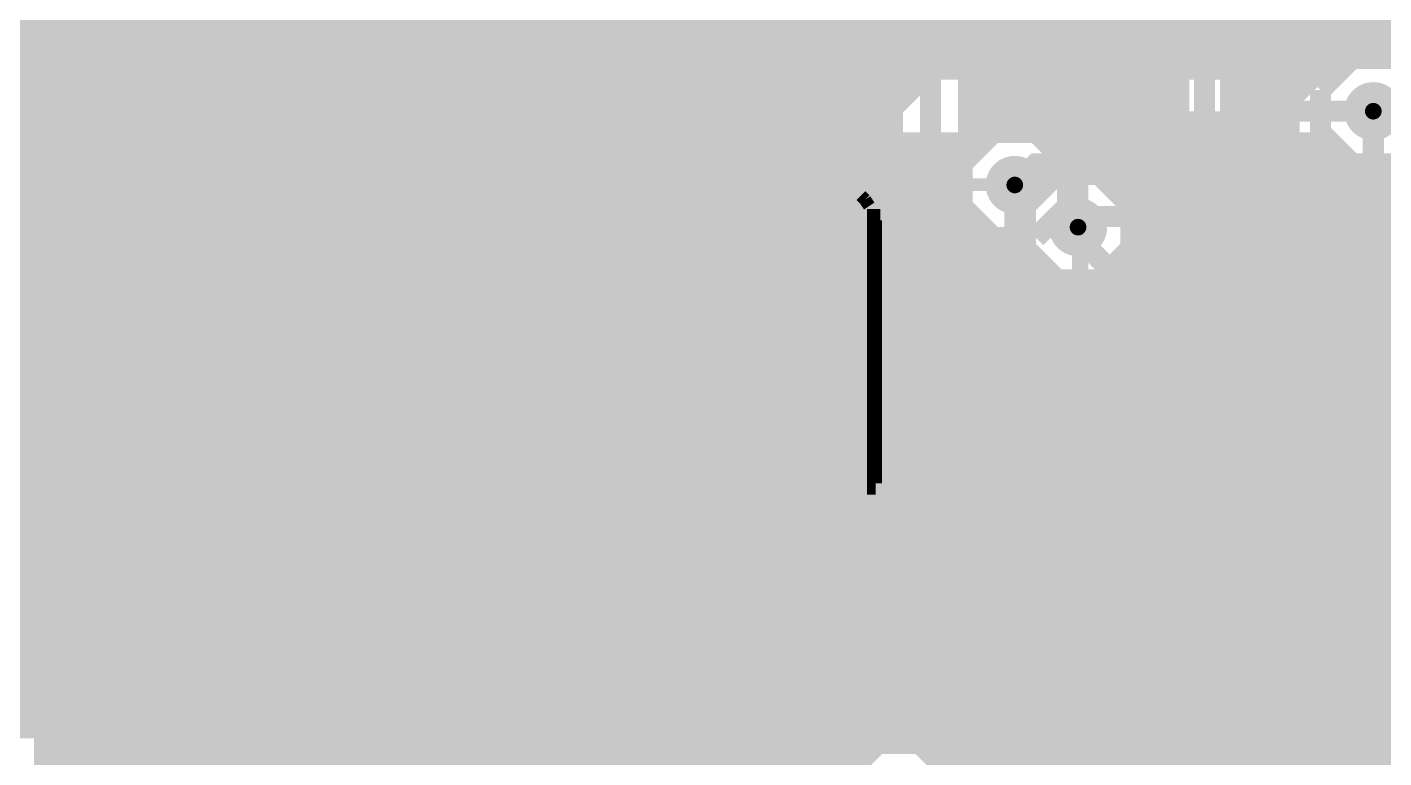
# Model space of a CAD drawing. Extents: x -5 to 208, y -5 to 206.
# Drawn here: x 80.43 to 96.77, y 158.96 to 167.76 of the extents above; entities that cross this region are included whole.
import ezdxf

# ---------------------------------------------------------------- set-up
doc = ezdxf.new("R2010")
doc.units = 0
doc.header["$MEASUREMENT"] = 0
doc.layers.get('0').update_dxf_attribs({"linetype": 'CONTINUOUS'})
for name, color, linetype in [('22-301-0_BOT', 7, 'CONTINUOUS'), ('22-301-0_DRD', 7, 'CONTINUOUS'), ('22-301-0_IN1', 1, 'CONTINUOUS'), ('22-301-0_IN2', 4, 'CONTINUOUS'), ('22-301-0_SMT', 5, 'CONTINUOUS'), ('22-301-0_SST', 10, 'CONTINUOUS'), ('22-301-0_TOP', 14, 'CONTINUOUS'), ('THRUHOLE_TAP', 11, 'CONTINUOUS')]:
    doc.layers.add(name, color=color, linetype=linetype)

# ---------------------------------------------------------------- blocks, each defined once
blk = doc.blocks.new('ROUND_66')
at = {"const_width": 0.35052}
blk.add_lwpolyline([(-0.17526, 0, 1), (0.17526, 0, 1)], format="xyb", close=True, dxfattribs=at)
blk = doc.blocks.new('ROUND_69')
at = {"const_width": 0.35052}
blk.add_lwpolyline([(-0.17526, 0, 1), (0.17526, 0, 1)], format="xyb", close=True, dxfattribs=at)
blk = doc.blocks.new('RECTANGLE_5')
blk.add_solid([(0.4064, 0.4826), (0.4064, -0.4826), (-0.4064, 0.4826), (-0.4064, -0.4826)])
blk = doc.blocks.new('RECTANGLE_15')
blk.add_solid([(1.0795, 1.3716), (1.0795, -1.3716), (-1.0795, 1.3716), (-1.0795, -1.3716)])
blk = doc.blocks.new('RECTANGLE_47')
blk.add_solid([(0.44958, 0.65024), (0.44958, -0.65024), (-0.44958, 0.65024), (-0.44958, -0.65024)])
blk = doc.blocks.new('RECTANGLE_50')
blk.add_solid([(0.65024, 0.44958), (0.65024, -0.44958), (-0.65024, 0.44958), (-0.65024, -0.44958)])
blk = doc.blocks.new('ROUND_74')
at = {"const_width": 0.10033}
blk.add_lwpolyline([(-0.050164, 0, 1), (0.050164, 0, 1)], format="xyb", close=True, dxfattribs=at)

msp = doc.modelspace()

# ---------------------------------------------------------------- linework, layer by layer
at = {"layer": '22-301-0_BOT', "const_width": 0.254}
for points in [[(96.139, 138.811), (95.631, 139.319), (95.631, 169.545), (97.028, 170.942), (97.028, 171.831), (96.393, 172.466), (96.393, 178.435)], [(80.391, 172.0723), (80.391, 166.37)], [(80.6196, 172.0723), (80.6196, 166.37)], [(80.8482, 172.0723), (80.8482, 166.37)], [(81.0768, 172.0723), (81.0768, 166.37)], [(81.3054, 172.0723), (81.3054, 166.37)], [(81.534, 172.0723), (81.534, 166.37)], [(81.7626, 172.0723), (81.7626, 166.37)], [(81.9912, 172.0723), (81.9912, 166.37)], [(82.2198, 172.0723), (82.2198, 166.37)], [(82.4484, 172.0723), (82.4484, 166.37)], [(82.677, 172.0723), (82.677, 166.37)], [(82.9056, 172.0723), (82.9056, 166.37)], [(83.1342, 172.0723), (83.1342, 166.37)], [(83.3628, 172.0723), (83.3628, 166.37)], [(83.5914, 172.0723), (83.5914, 166.37)], [(83.82, 172.0723), (83.82, 166.37)], [(84.0486, 172.0723), (84.0486, 166.37)], [(84.2772, 172.0723), (84.2772, 166.37)], [(84.5058, 172.0723), (84.5058, 166.37)], [(84.7344, 172.0723), (84.7344, 166.37)], [(84.963, 172.0723), (84.963, 166.37)], [(85.1916, 172.0723), (85.1916, 166.37)], [(85.4202, 172.0723), (85.4202, 166.37)], [(85.6488, 172.0723), (85.6488, 166.37)], [(85.8774, 172.0723), (85.8774, 166.37)], [(86.106, 172.0723), (86.106, 166.37)], [(86.3346, 172.0723), (86.3346, 166.37)], [(86.5632, 172.0723), (86.5632, 166.37)], [(86.7918, 172.0723), (86.7918, 166.37)], [(87.0204, 172.0723), (87.0204, 166.37)], [(87.249, 172.0723), (87.249, 166.37)], [(87.4776, 172.0723), (87.4776, 166.37)], [(87.7062, 172.0723), (87.7062, 166.37)], [(87.9348, 172.0723), (87.9348, 166.37)], [(88.1634, 172.0723), (88.1634, 166.37)], [(88.392, 172.0723), (88.392, 166.37)], [(88.6206, 172.0723), (88.6206, 166.37)], [(88.8492, 172.0723), (88.8492, 166.37)], [(89.0778, 172.0723), (89.0778, 166.37)], [(89.3064, 172.0723), (89.3064, 166.37)], [(89.535, 172.0723), (89.535, 166.37)], [(89.7636, 172.0723), (89.7636, 166.37)], [(89.9922, 172.0723), (89.9922, 166.37)], [(90.2208, 172.0723), (90.2208, 166.37)], [(90.4494, 172.0723), (90.4494, 166.37)], [(90.678, 172.0723), (90.678, 166.37)], [(92.5068, 172.0723), (92.5068, 166.51732)], [(92.7354, 172.0723), (92.7354, 166.40556)], [(92.964, 172.0723), (92.964, 166.37)], [(93.1926, 172.0723), (93.1926, 166.37)], [(93.4212, 172.0723), (93.4212, 166.37)], [(93.6498, 172.0723), (93.6498, 166.37)], [(93.8784, 172.0723), (93.8784, 166.37)], [(94.107, 172.0723), (94.107, 166.37)], [(96.266, 171.577), (96.266, 171.196), (94.615, 169.545), (94.615, 151.765), (94.107, 151.257), (94.107, 138.557)], [(91.313, 141.097), (91.313, 149.733), (91.821, 150.241), (91.821, 164.465), (91.313, 164.973), (91.313, 170.18), (91.821, 170.688)], [(90.8558, 170.18), (90.8558, 166.37)], [(92.2782, 170.18508), (92.2782, 166.54018)], [(91.7702, 169.9895), (91.7702, 166.37)], [(91.821, 170.00728), (91.821, 166.37)], [(92.0496, 170.04792), (92.0496, 166.48176)], [(94.1578, 169.545), (94.1578, 166.37)], [(90.8558, 167.7416), (67.818, 167.7416)], [(94.1578, 167.7416), (91.7702, 167.7416)], [(90.8558, 167.513), (67.818, 167.513)], [(94.1578, 167.513), (91.7702, 167.513)], [(90.8558, 167.2844), (67.818, 167.2844)], [(94.1578, 167.2844), (91.7702, 167.2844)], [(90.8558, 167.0558), (67.818, 167.0558)], [(94.1578, 167.0558), (91.7702, 167.0558)], [(90.678, 167.005), (66.929, 167.005)], [(90.678, 166.9288), (66.929, 166.9288)], [(80.3402, 167.005), (80.3402, 159.3215)], [(80.5688, 167.005), (80.5688, 159.3215)], [(80.7974, 167.005), (80.7974, 159.3215)], [(81.026, 167.005), (81.026, 159.3215)], [(81.2546, 167.005), (81.2546, 159.3215)], [(81.4832, 167.005), (81.4832, 159.3215)], [(81.7118, 167.005), (81.7118, 159.3215)], [(81.9404, 167.005), (81.9404, 159.3215)], [(82.169, 167.005), (82.169, 159.3215)], [(82.3976, 167.005), (82.3976, 159.3215)], [(82.6262, 167.005), (82.6262, 159.3215)], [(82.8548, 167.005), (82.8548, 159.3215)], [(83.0834, 167.005), (83.0834, 159.3215)], [(83.312, 167.005), (83.312, 159.3215)], [(83.5406, 167.005), (83.5406, 159.3215)], [(83.7692, 167.005), (83.7692, 159.3215)], [(83.9978, 167.005), (83.9978, 159.3215)], [(84.2264, 167.005), (84.2264, 159.3215)], [(84.455, 167.005), (84.455, 159.3215)], [(84.6836, 167.005), (84.6836, 159.3215)], [(84.9122, 167.005), (84.9122, 159.3215)], [(85.1408, 167.005), (85.1408, 159.3215)], [(85.3694, 167.005), (85.3694, 159.3215)], [(85.598, 167.005), (85.598, 159.3215)], [(85.8266, 167.005), (85.8266, 159.3215)], [(86.0552, 167.005), (86.0552, 159.3215)], [(86.2838, 167.005), (86.2838, 159.3215)], [(86.5124, 167.005), (86.5124, 159.3215)], [(86.741, 167.005), (86.741, 159.3215)], [(86.9696, 167.005), (86.9696, 159.3215)], [(87.1982, 167.005), (87.1982, 159.3215)], [(87.4268, 167.005), (87.4268, 159.3215)], [(87.6554, 167.005), (87.6554, 159.3215)], [(87.884, 167.005), (87.884, 159.3215)], [(88.1126, 167.005), (88.1126, 159.3215)], [(88.3412, 167.005), (88.3412, 159.3215)], [(88.5698, 167.005), (88.5698, 159.3215)], [(88.7984, 167.005), (88.7984, 159.3215)], [(89.027, 167.005), (89.027, 159.3215)], [(89.2556, 167.005), (89.2556, 159.3215)], [(89.4842, 167.005), (89.4842, 159.3215)], [(89.7128, 167.005), (89.7128, 159.3215)], [(89.9414, 167.005), (89.9414, 159.3215)], [(90.17, 167.005), (90.17, 159.3215)], [(90.3986, 167.005), (90.3986, 159.3215)], [(90.6272, 167.005), (90.6272, 159.3215)], [(90.678, 167.005), (90.678, 164.973)], [(90.8558, 166.8272), (67.818, 166.8272)], [(94.1578, 166.8272), (91.7702, 166.8272)], [(96.647, 156.591), (96.647, 166.751)], [(90.678, 166.7002), (66.929, 166.7002)], [(90.8558, 166.5986), (67.818, 166.5986)], [(94.1578, 166.5986), (91.7702, 166.5986)], [(90.678, 166.4716), (66.929, 166.4716)], [(90.678, 166.243), (66.929, 166.243)], [(90.8558, 166.37), (67.818, 166.37)], [(91.87688, 166.37), (91.7702, 166.37)], [(94.1578, 166.37), (92.78112, 166.37)], [(90.678, 166.0144), (66.929, 166.0144)], [(90.678, 165.7858), (66.929, 165.7858)], [(92.075, 149.479), (92.329, 149.733), (92.329, 165.862)], [(90.678, 165.5572), (66.929, 165.5572)], [(90.678, 165.3286), (66.929, 165.3286)], [(93.091, 165.354), (93.091, 165.227), (94.107, 164.211), (94.107, 152.019), (92.837, 150.749), (92.837, 138.303), (92.202, 137.668)], [(90.678, 165.1), (66.929, 165.1)], [(90.68562, 164.8714), (66.929, 164.8714)], [(90.76944, 164.6428), (66.929, 164.6428)], [(90.8558, 164.53104), (90.8558, 159.34944)], [(90.8685, 164.52088), (91.186, 164.20084)], [(90.97264, 164.4142), (66.929, 164.4142)], [(91.0844, 164.30244), (91.0844, 159.33928)], [(91.186, 164.1856), (66.929, 164.1856)], [(91.186, 164.20084), (91.186, 159.31388)], [(91.186, 163.957), (66.929, 163.957)], [(91.186, 163.7284), (66.929, 163.7284)], [(91.186, 163.4998), (66.929, 163.4998)], [(91.186, 163.2712), (66.929, 163.2712)], [(91.186, 163.0426), (66.929, 163.0426)], [(91.186, 162.814), (66.929, 162.814)], [(91.186, 162.5854), (66.929, 162.5854)], [(91.186, 162.3568), (78.12532, 162.3568)], [(91.186, 162.1282), (78.47838, 162.1282)], [(91.186, 161.8996), (78.63078, 161.8996)], [(91.186, 161.671), (78.69936, 161.671)], [(91.186, 161.4424), (78.7019, 161.4424)], [(91.186, 161.2138), (78.64094, 161.2138)], [(91.186, 160.9852), (78.50124, 160.9852)], [(91.186, 160.7566), (78.19136, 160.7566)], [(91.186, 160.528), (66.929, 160.528)], [(91.186, 160.2994), (66.929, 160.2994)], [(91.186, 160.0708), (66.929, 160.0708)], [(91.186, 159.8422), (66.929, 159.8422)], [(91.186, 159.6136), (66.929, 159.6136)], [(91.186, 159.385), (66.929, 159.385)], [(90.69832, 159.3215), (73.787, 159.3215)]]:
    msp.add_lwpolyline(points, dxfattribs=at)
for points in [[(92.329, 166.54272, 0.1838461), (91.87644, 166.3705)], [(92.78112, 166.37, 0.183846), (92.329, 166.54206)], [(90.678, 164.973, 0.1989124), (90.86399, 164.52399)], [(90.678, 164.973, 0.1989124), (90.86399, 164.52399)], [(90.932, 159.35452, 0.0690749), (90.69816, 159.32206)], [(91.186, 159.31388, 0.0754214), (90.932, 159.35241)]]:
    msp.add_lwpolyline(points, format="xyb", dxfattribs=at)
at = {"layer": '22-301-0_DRD', "const_width": 0.254}
for points in [[(96.393, 167.386), (96.012, 167.005)], [(96.901, 167.386), (96.393, 167.386)], [(96.012, 167.005), (96.012, 166.497)], [(92.075, 166.497), (91.694, 166.116)], [(92.583, 166.497), (92.075, 166.497)], [(92.964, 166.116), (92.583, 166.497)], [(96.012, 166.497), (96.393, 166.116)], [(91.694, 166.116), (91.694, 165.608)], [(92.964, 165.608), (92.964, 166.116)], [(96.393, 166.116), (96.901, 166.116)], [(92.837, 165.989), (92.456, 165.608)], [(93.345, 165.989), (92.837, 165.989)], [(93.726, 165.608), (93.345, 165.989)], [(91.694, 165.608), (92.075, 165.227)], [(92.456, 165.608), (92.456, 165.1)], [(92.583, 165.227), (92.964, 165.608)], [(93.726, 165.1), (93.726, 165.608)], [(92.075, 165.227), (92.583, 165.227)], [(92.456, 165.1), (92.837, 164.719)], [(93.345, 164.719), (93.726, 165.1)], [(92.837, 164.719), (93.345, 164.719)], [(90.678, 159.131), (90.297, 158.75)], [(91.186, 159.131), (90.678, 159.131)], [(91.567, 158.75), (91.186, 159.131)]]:
    msp.add_lwpolyline(points, dxfattribs=at)
at = {"layer": '22-301-0_IN1', "const_width": 0.254}
for points in [[(80.6704, 203.327), (80.6704, 167.259)], [(80.899, 203.327), (80.899, 167.259)], [(82.4992, 203.327), (82.4992, 167.259)], [(82.7278, 203.327), (82.7278, 167.259)], [(82.9564, 203.327), (82.9564, 167.259)], [(83.185, 203.327), (83.185, 167.259)], [(83.4136, 203.327), (83.4136, 167.259)], [(83.6422, 203.327), (83.6422, 167.259)], [(83.8708, 203.327), (83.8708, 167.259)], [(84.0994, 203.327), (84.0994, 167.259)], [(84.328, 203.327), (84.328, 167.259)], [(84.5566, 203.327), (84.5566, 167.259)], [(84.7852, 203.327), (84.7852, 167.259)], [(85.0138, 203.327), (85.0138, 167.259)], [(85.2424, 203.327), (85.2424, 167.259)], [(85.471, 203.327), (85.471, 167.259)], [(85.6996, 203.327), (85.6996, 167.259)], [(85.9282, 203.327), (85.9282, 167.259)], [(86.1568, 203.327), (86.1568, 167.259)], [(86.3854, 203.327), (86.3854, 167.259)], [(86.614, 203.327), (86.614, 167.259)], [(86.8426, 203.327), (86.8426, 167.259)], [(87.0712, 203.327), (87.0712, 167.259)], [(87.2998, 203.327), (87.2998, 167.259)], [(87.5284, 203.327), (87.5284, 167.259)], [(87.757, 203.327), (87.757, 167.259)], [(87.9856, 203.327), (87.9856, 167.259)], [(88.2142, 203.327), (88.2142, 167.259)], [(88.4428, 203.327), (88.4428, 167.259)], [(88.6714, 203.327), (88.6714, 167.259)], [(88.9, 203.327), (88.9, 167.259)], [(89.1286, 203.327), (89.1286, 167.259)], [(89.3572, 203.327), (89.3572, 167.259)], [(89.5858, 203.327), (89.5858, 167.259)], [(89.8144, 203.327), (89.8144, 167.259)], [(90.043, 203.327), (90.043, 167.259)], [(90.2716, 203.327), (90.2716, 167.259)], [(90.5002, 203.327), (90.5002, 167.259)], [(90.7288, 203.327), (90.7288, 167.259)], [(90.9574, 203.327), (90.9574, 167.259)], [(92.5576, 203.327), (92.5576, 167.259)], [(92.7862, 203.327), (92.7862, 167.259)], [(93.0148, 203.327), (93.0148, 167.259)], [(93.2434, 203.327), (93.2434, 167.259)], [(94.8436, 203.327), (94.8436, 167.259)], [(82.2706, 180.03774), (82.2706, 167.259)], [(81.1276, 179.91836), (81.1276, 167.259)], [(82.042, 179.77612), (82.042, 167.259)], [(81.3562, 179.73294), (81.3562, 167.259)], [(81.5848, 179.66436), (81.5848, 167.259)], [(81.8134, 179.67706), (81.8134, 167.259)], [(94.615, 178.31816), (94.615, 167.259)], [(93.472, 178.10988), (93.472, 167.259)], [(94.3864, 178.0159), (94.3864, 167.259)], [(93.7006, 177.94224), (93.7006, 167.259)], [(93.9292, 177.88382), (93.9292, 167.259)], [(94.1578, 177.90414), (94.1578, 167.259)], [(80.4418, 173.74108), (80.4418, 167.259)], [(95.0722, 172.33138), (95.0722, 167.259)], [(95.3008, 172.12564), (95.3008, 167.259)], [(95.5294, 172.0469), (95.5294, 167.259)], [(95.758, 171.12488), (95.758, 167.259)], [(95.9866, 170.95724), (95.9866, 167.259)], [(96.6724, 171.0309), (96.6724, 167.42918)], [(96.2152, 170.89882), (96.2152, 167.27678)], [(96.4438, 170.91914), (96.4438, 167.3987)], [(91.186, 170.44416), (91.186, 167.259)], [(91.4146, 170.1419), (91.4146, 167.259)], [(92.329, 170.23588), (92.329, 167.259)], [(91.6432, 170.03014), (91.6432, 167.259)], [(91.8718, 170.00982), (91.8718, 167.259)], [(92.1004, 170.06824), (92.1004, 167.259)], [(105.02138, 167.6908), (67.691, 167.6908)], [(104.81564, 167.4622), (67.691, 167.4622)], [(96.19488, 167.259), (79.883, 167.259)], [(91.87688, 166.37), (80.645, 166.37)], [(80.645, 166.37), (80.645, 147.9423)], [(91.74988, 166.2176), (80.645, 166.2176)], [(80.772, 166.37), (80.772, 106.2482)], [(81.0006, 166.37), (81.0006, 106.34726)], [(81.2292, 166.37), (81.2292, 106.3879)], [(81.4578, 166.37), (81.4578, 106.37266)], [(81.6864, 166.37), (81.6864, 106.30154)], [(81.915, 166.37), (81.915, 106.15422)], [(82.1436, 166.37), (82.1436, 105.87228)], [(82.3722, 166.37), (82.3722, 72.08266)], [(82.6008, 166.37), (82.6008, 72.0979)], [(82.8294, 166.37), (82.8294, 72.05726)], [(83.058, 166.37), (83.058, 106.02468)], [(83.2866, 166.37), (83.2866, 106.23042)], [(83.5152, 166.37), (83.5152, 106.33964)], [(83.7438, 166.37), (83.7438, 106.38536)], [(83.9724, 166.37), (83.9724, 106.37774)], [(84.201, 166.37), (84.201, 106.3117)], [(84.4296, 166.37), (84.4296, 106.17708)], [(84.6582, 166.37), (84.6582, 105.91546)], [(84.8868, 166.37), (84.8868, 77.04074)], [(85.1154, 166.37), (85.1154, 77.09916)], [(85.344, 166.37), (85.344, 77.1398)], [(85.5726, 166.37), (85.5726, 77.16012)], [(85.8012, 166.37), (85.8012, 77.16266)], [(86.0298, 166.37), (86.0298, 77.14742)], [(86.2584, 166.37), (86.2584, 77.1144)], [(86.487, 166.37), (86.487, 77.06106)], [(86.7156, 166.37), (86.7156, 105.76052)], [(86.9442, 166.37), (86.9442, 106.1085)], [(87.1728, 166.37), (87.1728, 106.27614)], [(87.4014, 166.37), (87.4014, 106.3625)], [(87.63, 166.37), (87.63, 106.39044)], [(87.8586, 166.37), (87.8586, 106.3625)], [(88.0872, 166.37), (88.0872, 106.27614)], [(88.3158, 166.37), (88.3158, 106.1085)], [(88.5444, 166.37), (88.5444, 105.76052)], [(88.773, 166.37), (88.773, 72.09028)], [(89.0016, 166.37), (89.0016, 72.09282)], [(89.2302, 166.37), (89.2302, 105.68686)], [(89.4588, 166.37), (89.4588, 106.0831)], [(89.6874, 166.37), (89.6874, 135.60552)], [(89.916, 166.37), (89.916, 135.75792)], [(90.1446, 166.37), (90.1446, 135.80618)], [(90.3732, 166.37), (90.3732, 158.88208)], [(90.6018, 166.37), (90.6018, 159.09036)], [(90.8304, 166.37), (90.8304, 159.16656)], [(91.059, 166.37), (91.059, 159.16402)], [(91.2876, 166.37), (91.2876, 159.07512)], [(91.5162, 166.37), (91.5162, 158.84398)], [(91.7448, 166.37), (91.7448, 166.20998)], [(96.08312, 166.37), (92.78112, 166.37)], [(92.8878, 166.37), (92.8878, 166.24808)], [(96.22536, 166.2176), (92.90812, 166.2176)], [(93.1164, 166.37), (93.1164, 166.03218)], [(93.345, 166.37), (93.345, 165.98392)], [(93.5736, 166.37), (93.5736, 165.83152)], [(93.8022, 166.37), (93.8022, 139.16406)], [(94.0308, 166.37), (94.0308, 139.23264)], [(94.2594, 166.37), (94.2594, 139.21994)], [(94.488, 166.37), (94.488, 139.12088)], [(94.7166, 166.37), (94.7166, 138.85672)], [(94.9452, 166.37), (94.9452, 127.05842)], [(95.1738, 166.37), (95.1738, 127.04572)], [(95.4024, 166.37), (95.4024, 127.00762)], [(95.631, 166.37), (95.631, 139.26312)], [(95.8596, 166.37), (95.8596, 151.17064)], [(96.0882, 166.36238), (96.0882, 156.97708)], [(96.3168, 166.15664), (96.3168, 157.18536)], [(96.5454, 166.0779), (96.5454, 157.26156)], [(96.774, 166.08298), (96.774, 157.25902)], [(91.66098, 165.989), (80.645, 165.989)], [(164.01288, 165.989), (93.3323, 165.989)], [(91.6559, 165.7604), (80.645, 165.7604)], [(176.149, 165.7604), (93.63456, 165.7604)], [(91.73464, 165.5318), (80.645, 165.5318)], [(91.7448, 165.51402), (91.7448, 150.07336)], [(176.149, 165.5318), (93.74632, 165.5318)], [(91.94038, 165.3032), (80.645, 165.3032)], [(91.9734, 165.28288), (91.9734, 150.14956)], [(176.149, 165.3032), (93.76918, 165.3032)], [(92.47124, 165.0746), (80.645, 165.0746)], [(92.202, 165.19398), (92.202, 150.14702)], [(92.4306, 165.1889), (92.4306, 150.05812)], [(176.149, 165.0746), (93.71076, 165.0746)], [(92.63888, 164.846), (80.645, 164.846)], [(92.6592, 164.82822), (92.6592, 149.82698)], [(107.07116, 164.846), (93.54312, 164.846)], [(93.5736, 164.87394), (93.5736, 138.97864)], [(106.7689, 164.6174), (80.645, 164.6174)], [(92.8878, 164.70376), (92.8878, 125.31852)], [(93.1164, 164.67328), (93.1164, 125.98146)], [(93.345, 164.72408), (93.345, 126.3142)], [(106.65714, 164.3888), (80.645, 164.3888)], [(106.63682, 164.1602), (80.645, 164.1602)], [(106.69524, 163.9316), (80.645, 163.9316)], [(106.86288, 163.703), (80.645, 163.703)], [(202.9079, 163.4744), (80.645, 163.4744)], [(202.98664, 163.2458), (80.645, 163.2458)], [(203.19238, 163.0172), (80.645, 163.0172)], [(204.47, 162.7886), (80.645, 162.7886)], [(204.47, 162.56), (80.645, 162.56)], [(204.47, 162.3314), (80.645, 162.3314)], [(204.47, 162.1028), (80.645, 162.1028)], [(204.47, 161.8742), (80.645, 161.8742)], [(204.47, 161.6456), (80.645, 161.6456)], [(204.47, 161.417), (80.645, 161.417)], [(204.47, 161.1884), (80.645, 161.1884)], [(115.30838, 160.9598), (80.645, 160.9598)], [(115.10264, 160.7312), (80.645, 160.7312)], [(115.0239, 160.5026), (80.645, 160.5026)], [(115.02898, 160.274), (80.645, 160.274)], [(115.11788, 160.0454), (80.645, 160.0454)], [(115.34902, 159.8168), (80.645, 159.8168)], [(121.15038, 159.5882), (80.645, 159.5882)], [(204.47, 159.3596), (80.645, 159.3596)], [(90.68816, 159.131), (80.645, 159.131)], [(204.47, 159.131), (91.1733, 159.131)], [(90.3859, 158.9024), (80.645, 158.9024)], [(204.47, 158.9024), (91.47556, 158.9024)]]:
    msp.add_lwpolyline(points, dxfattribs=at)
for points in [[(96.647, 167.43172, 0.1838461), (96.19444, 167.2595)], [(97.09912, 167.259, 0.183846), (96.647, 167.43106)], [(91.87688, 166.37, 0.2140662), (91.64894, 165.862)], [(92.98686, 166.02456, 0.1514632), (92.77952, 166.3682)], [(96.08312, 166.37, 0.2491151), (96.647, 166.07047)], [(96.647, 166.07028, 0.2491143), (97.21104, 166.36989)], [(93.091, 166.03472, 0.0376108), (92.98902, 166.02704)], [(93.77172, 165.354, 0.4142136), (93.091, 166.03472)], [(91.64828, 165.862, 0.4142136), (92.329, 165.18128)], [(93.091, 164.67328, 0.4142136), (93.77172, 165.354)], [(92.329, 165.18128, 0.03747), (92.4306, 165.1889)], [(92.4306, 165.1889, 0.3441507), (93.091, 164.67328)], [(90.932, 159.17672, 0.4142136), (90.25128, 158.496)], [(91.61272, 158.496, 0.4142136), (90.932, 159.17672)]]:
    msp.add_lwpolyline(points, format="xyb", dxfattribs=at)
at = {"layer": '22-301-0_IN2', "const_width": 0.254}
for points in [[(95.6691, 167.5638), (79.121, 167.5638)], [(80.4418, 167.5638), (80.4418, 162.7632)], [(80.6704, 167.5638), (80.6704, 162.7632)], [(80.899, 167.5638), (80.899, 162.7632)], [(81.1276, 167.5638), (81.1276, 162.7632)], [(81.3562, 167.5638), (81.3562, 162.7632)], [(81.5848, 167.5638), (81.5848, 162.7632)], [(81.8134, 167.5638), (81.8134, 162.7632)], [(82.042, 167.5638), (82.042, 162.7632)], [(82.2706, 167.5638), (82.2706, 162.7632)], [(82.4992, 167.5638), (82.4992, 162.7632)], [(82.7278, 167.5638), (82.7278, 162.7632)], [(82.9564, 167.5638), (82.9564, 162.7632)], [(83.185, 167.5638), (83.185, 162.7632)], [(83.4136, 167.5638), (83.4136, 162.7632)], [(83.6422, 167.5638), (83.6422, 162.7632)], [(83.8708, 167.5638), (83.8708, 162.7632)], [(84.0994, 167.5638), (84.0994, 162.7632)], [(84.328, 167.5638), (84.328, 162.7632)], [(84.5566, 167.5638), (84.5566, 162.7632)], [(84.7852, 167.5638), (84.7852, 162.7632)], [(85.0138, 167.5638), (85.0138, 162.7632)], [(85.2424, 167.5638), (85.2424, 162.7632)], [(85.471, 167.5638), (85.471, 162.7632)], [(85.6996, 167.5638), (85.6996, 162.7632)], [(85.9282, 167.5638), (85.9282, 162.7632)], [(86.1568, 167.5638), (86.1568, 162.7632)], [(86.3854, 167.5638), (86.3854, 162.7632)], [(86.614, 167.5638), (86.614, 162.7632)], [(86.8426, 167.5638), (86.8426, 162.7632)], [(87.0712, 167.5638), (87.0712, 162.7632)], [(87.2998, 167.5638), (87.2998, 162.7632)], [(87.5284, 167.5638), (87.5284, 162.7632)], [(87.757, 167.5638), (87.757, 162.95116)], [(87.9856, 167.5638), (87.9856, 163.17976)], [(88.2142, 167.5638), (88.2142, 163.40836)], [(88.4428, 167.5638), (88.4428, 163.63696)], [(88.6714, 167.5638), (88.6714, 163.86556)], [(88.9, 167.5638), (88.9, 164.09416)], [(89.1286, 167.5638), (89.1286, 164.32276)], [(89.3572, 167.5638), (89.3572, 164.55136)], [(89.5858, 167.5638), (89.5858, 164.77996)], [(89.8144, 167.5638), (89.8144, 165.00856)], [(90.043, 167.5638), (90.043, 165.23716)], [(90.2716, 167.5638), (90.2716, 165.46576)], [(90.5002, 167.5638), (90.5002, 165.69436)], [(90.7288, 167.5638), (90.7288, 167.259)], [(90.9574, 167.5638), (90.9574, 167.259)], [(91.186, 167.5638), (91.186, 167.259)], [(91.4146, 167.5638), (91.4146, 167.259)], [(91.6432, 167.5638), (91.6432, 167.259)], [(91.8718, 167.5638), (91.8718, 167.259)], [(92.1004, 167.5638), (92.1004, 167.259)], [(92.329, 167.5638), (92.329, 167.259)], [(92.5576, 167.5638), (92.5576, 167.259)], [(92.7862, 167.5638), (92.7862, 167.259)], [(93.0148, 167.5638), (93.0148, 167.259)], [(93.2434, 167.5638), (93.2434, 167.259)], [(93.472, 167.5638), (93.472, 167.259)], [(93.7006, 167.5638), (93.7006, 167.259)], [(93.9292, 167.5638), (93.9292, 167.259)], [(94.1578, 167.5638), (94.1578, 167.259)], [(94.3864, 167.5638), (94.3864, 167.259)], [(94.615, 167.5638), (94.615, 167.259)], [(94.8436, 167.5638), (94.8436, 167.259)], [(95.0722, 167.5638), (95.0722, 167.259)], [(95.3008, 167.5638), (95.3008, 167.259)], [(95.6691, 167.5638), (95.3643, 167.259)], [(95.5294, 167.5638), (95.5294, 167.42156)], [(95.4913, 167.386), (67.691, 167.386)], [(67.945, 155.321), (67.945, 157.099), (73.152, 162.306), (87.757, 162.306), (92.075, 166.624), (95.377, 166.624), (96.266, 167.513), (96.901, 167.513), (97.917, 166.497), (104.775, 166.497), (105.41, 167.132)], [(192.405, 165.735), (192.405, 165.862), (190.881, 167.386), (166.37, 167.386), (164.211, 165.227), (114.427, 165.227), (114.173, 164.973), (93.98, 164.973), (89.789, 160.782), (72.39, 160.782), (70.231, 158.623), (70.231, 153.797), (70.739, 153.289), (72.898, 153.289), (73.279, 153.67)], [(95.3643, 167.259), (90.551, 167.259)], [(90.551, 167.259), (90.551, 165.74516)], [(90.551, 167.1574), (67.691, 167.1574)], [(90.551, 166.9288), (67.691, 166.9288)], [(92.329, 165.862), (92.583, 166.116), (93.218, 166.116), (93.345, 165.989), (113.665, 165.989), (113.919, 166.243), (150.749, 166.243), (151.257, 166.751)], [(90.551, 166.7002), (67.691, 166.7002)], [(90.551, 166.4716), (67.691, 166.4716)], [(164.465, 166.497), (164.465, 166.37), (163.83, 165.735), (114.173, 165.735), (113.919, 165.481), (93.218, 165.481), (93.091, 165.354)], [(90.551, 166.243), (67.691, 166.243)], [(90.551, 166.0144), (67.691, 166.0144)], [(90.551, 165.7858), (67.691, 165.7858)], [(90.551, 165.74516), (87.5665, 162.7632)], [(90.3605, 165.5572), (67.691, 165.5572)], [(90.1319, 165.3286), (67.691, 165.3286)], [(89.9033, 165.1), (67.691, 165.1)], [(89.6747, 164.8714), (67.691, 164.8714)], [(89.4461, 164.6428), (67.691, 164.6428)], [(94.16796, 164.5158), (91.00312, 161.34842)], [(106.67492, 164.4396), (94.09176, 164.4396)], [(106.70794, 164.5158), (94.16796, 164.5158)], [(94.2594, 164.5158), (94.2594, 160.7312)], [(94.488, 164.5158), (94.488, 160.7312)], [(94.7166, 164.5158), (94.7166, 160.7312)], [(94.9452, 164.5158), (94.9452, 160.7312)], [(95.1738, 164.5158), (95.1738, 160.7312)], [(95.4024, 164.5158), (95.4024, 160.7312)], [(95.631, 164.5158), (95.631, 160.7312)], [(95.8596, 164.5158), (95.8596, 160.7312)], [(96.0882, 164.5158), (96.0882, 160.7312)], [(96.3168, 164.5158), (96.3168, 160.7312)], [(96.5454, 164.5158), (96.5454, 160.7312)], [(96.774, 164.5158), (96.774, 160.7312)], [(89.2175, 164.4142), (67.691, 164.4142)], [(94.0308, 164.3761), (94.0308, 160.7312)], [(88.9889, 164.1856), (67.691, 164.1856)], [(93.8022, 164.1475), (93.8022, 160.7312)], [(106.63428, 164.211), (93.86316, 164.211)], [(88.7603, 163.957), (67.691, 163.957)], [(106.67492, 163.9824), (93.63456, 163.9824)], [(93.5736, 163.9189), (93.5736, 160.7312)], [(88.5317, 163.7284), (67.691, 163.7284)], [(93.345, 163.6903), (93.345, 160.7312)], [(106.81208, 163.7538), (93.40596, 163.7538)], [(88.3031, 163.4998), (67.691, 163.4998)], [(93.1164, 163.4617), (93.1164, 160.7312)], [(202.90282, 163.5252), (93.17736, 163.5252)], [(202.96124, 163.2966), (92.94876, 163.2966)], [(88.0745, 163.2712), (67.691, 163.2712)], [(92.8878, 163.2331), (92.8878, 160.7312)], [(87.8459, 163.0426), (67.691, 163.0426)], [(92.6592, 163.0045), (92.6592, 160.7312)], [(203.12888, 163.068), (92.72016, 163.068)], [(87.6173, 162.814), (67.691, 162.814)], [(204.47, 162.8394), (92.49156, 162.8394)], [(87.5665, 162.7632), (73.152, 162.7632)], [(92.4306, 162.7759), (92.4306, 160.7312)], [(92.202, 162.5473), (92.202, 160.7312)], [(204.47, 162.6108), (92.26296, 162.6108)], [(91.9734, 162.3187), (91.9734, 160.7312)], [(204.47, 162.3822), (92.03436, 162.3822)], [(204.47, 162.1536), (91.80576, 162.1536)], [(91.7448, 162.0901), (91.7448, 160.7312)], [(91.5162, 161.8615), (91.5162, 160.7312)], [(204.47, 161.925), (91.57716, 161.925)], [(204.47, 161.6964), (91.34856, 161.6964)], [(91.2876, 161.6329), (91.2876, 160.7312)], [(91.059, 161.4043), (91.059, 160.7312)], [(204.47, 161.4678), (91.11996, 161.4678)], [(204.47, 161.2392), (90.97264, 161.2392)], [(115.39474, 161.0106), (90.75928, 161.0106)], [(90.8304, 161.05378), (90.8304, 160.7312)], [(90.61704, 160.96488), (90.38336, 160.7312)], [(90.6018, 160.9471), (90.6018, 160.7312)], [(115.10264, 160.7312), (90.38336, 160.7312)], [(115.13312, 160.782), (90.43416, 160.782)], [(71.882, 157.861), (72.009, 157.861), (74.422, 160.274), (115.57, 160.274), (115.697, 160.401)], [(121.539, 160.147), (121.031, 159.639), (74.676, 159.639), (71.755, 156.718), (71.755, 154.559)]]:
    msp.add_lwpolyline(points, dxfattribs=at)
msp.add_lwpolyline([(90.61704, 160.96488, 0.3300642), (91.00312, 161.34842)], format="xyb", dxfattribs=at)
at = {"layer": '22-301-0_SST'}
for points, const_width in [([(90.297, 170.307), (90.297, 167.513), (84.963, 167.513), (84.963, 170.307), (90.297, 170.307)], 0.1524), ([(92.2274, 165.62578), (92.2274, 166.10076)], 0.1524), ([(93.1164, 162.179), (93.1164, 165.989), (96.139, 165.989), (96.139, 161.6456), (93.6498, 161.6456), (93.1164, 162.179)], 0.20066), ([(89.18956, 165.82644), (84.836, 165.82898), (83.1977, 165.82898), (83.1977, 161.83102), (90.3224, 161.8234), (90.7796, 162.2806), (90.7796, 165.481), (90.3478, 165.8366), (89.18956, 165.82644)], 0.1524), ([(87.8078, 165.7858), (87.8078, 161.8488)], 0.1524), ([(91.2114, 165.86454), (92.2274, 165.86454)], 0.1524), ([(89.9922, 165.64864), (89.9922, 165.36162)], 0.1524), ([(90.12936, 165.63086), (90.12936, 165.3794)], 0.1524), ([(90.4748, 165.735), (90.5256, 165.6842)], 0.1524), ([(90.4748, 165.735), (90.5764, 165.6334), (90.551, 165.608), (90.551, 162.1028)], 0.1524), ([(90.5256, 165.6842), (90.5764, 165.608)], 0.1524), ([(90.18524, 165.4556), (89.89822, 165.4556)], 0.1524), ([(90.16746, 165.59276), (89.916, 165.59276)], 0.1524), ([(90.71102, 165.49624), (90.551, 165.49624)], 0.1524), ([(90.5764, 165.608), (90.7288, 165.481)], 0.1524), ([(90.5764, 165.608), (90.5764, 162.1282)], 0.1524), ([(90.71356, 165.4937), (90.71356, 162.26536)], 0.1524), ([(90.7288, 165.481), (90.7288, 162.2806)], 0.1524), ([(90.7288, 165.35908), (90.551, 165.35908)], 0.1524), ([(90.7288, 165.22192), (90.551, 165.22192)], 0.1524), ([(92.2274, 164.78758), (91.88704, 164.78758), (91.2114, 165.02634), (91.88704, 165.26256), (92.2274, 165.26256)], 0.1524), ([(90.7288, 165.08476), (90.551, 165.08476)], 0.1524), ([(90.7288, 164.9476), (90.551, 164.9476)], 0.1524), ([(90.7288, 164.81044), (90.551, 164.81044)], 0.1524), ([(90.7288, 164.67328), (90.551, 164.67328)], 0.1524), ([(90.7288, 164.53612), (90.551, 164.53612)], 0.1524), ([(90.7288, 164.39896), (90.551, 164.39896)], 0.1524), ([(92.05722, 163.94938), (92.2274, 164.01034), (92.2274, 164.36594), (92.05722, 164.42436), (91.88704, 164.42436), (91.7194, 164.36594), (91.7194, 164.01034), (91.54922, 163.94938), (91.37904, 163.94938), (91.2114, 164.01034), (91.2114, 164.36594), (91.37904, 164.42436)], 0.1524), ([(90.7288, 164.2618), (90.551, 164.2618)], 0.1524), ([(90.7288, 164.12464), (90.551, 164.12464)], 0.1524), ([(90.7288, 163.98748), (90.551, 163.98748)], 0.1524), ([(90.7288, 163.85032), (90.551, 163.85032)], 0.1524), ([(90.7288, 163.71316), (90.551, 163.71316)], 0.1524), ([(91.2114, 163.11118), (91.2114, 163.58616), (91.88704, 163.11118), (92.05722, 163.11118), (92.2274, 163.17214), (92.2274, 163.52774), (92.05722, 163.58616)], 0.1524), ([(90.7288, 163.576), (90.551, 163.576)], 0.1524), ([(90.7288, 163.43884), (90.551, 163.43884)], 0.1524), ([(90.7288, 163.30168), (90.551, 163.30168)], 0.1524), ([(90.7288, 163.16452), (90.551, 163.16452)], 0.1524), ([(90.7288, 163.02736), (90.551, 163.02736)], 0.1524), ([(90.7288, 162.8902), (90.551, 162.8902)], 0.1524), ([(90.7288, 162.75304), (90.551, 162.75304)], 0.1524), ([(91.7194, 162.33394), (91.88704, 162.27298), (92.05722, 162.27298), (92.2274, 162.33394), (92.2274, 162.68954), (92.05722, 162.74796), (91.88704, 162.74796), (91.7194, 162.68954), (91.7194, 162.33394), (91.54922, 162.27298), (91.37904, 162.27298), (91.2114, 162.33394), (91.2114, 162.68954), (91.37904, 162.74796), (91.54922, 162.74796), (91.7194, 162.68954)], 0.1524), ([(90.7288, 162.61588), (90.551, 162.61588)], 0.1524), ([(90.7288, 162.47872), (90.551, 162.47872)], 0.1524), ([(90.7288, 162.34156), (90.551, 162.34156)], 0.1524), ([(90.7288, 162.2806), (90.551, 162.1028)], 0.1524), ([(90.6526, 162.2044), (90.551, 162.2044)], 0.1524), ([(82.9945, 159.8295), (85.9155, 159.8295), (85.9155, 161.4678), (82.9945, 161.4678), (82.9945, 159.8295)], 0.1524), ([(81.46288, 160.79978), (81.46288, 161.2138), (82.47888, 161.2138)], 0.1524), ([(91.23426, 160.5534), (91.23426, 160.1978), (91.57208, 160.07842), (91.9099, 160.07842), (92.25026, 160.1978), (92.25026, 160.5534)], 0.1524), ([(93.28404, 160.54832), (92.94368, 160.54832)], 0.1524), ([(93.03512, 160.65246), (93.03512, 160.32734)], 0.1524), ([(93.17228, 160.66008), (93.17228, 160.31972)], 0.1524), ([(81.46288, 160.31718), (82.47888, 159.96158), (82.47888, 160.43656)], 0.1524), ([(91.23426, 160.49244), (92.25026, 160.49244)], 0.1524), ([(93.27642, 160.41116), (92.9513, 160.41116)], 0.1524), ([(96.96196, 158.9278), (96.96196, 159.9438), (96.84512, 159.77362)], 0.1524), ([(95.88754, 159.4358), (96.24314, 159.4358), (96.36252, 159.60344), (96.36252, 159.77362), (96.24314, 159.9438), (95.88754, 159.9438), (95.88754, 158.9278)], 0.1524), ([(91.74226, 159.65424), (91.74226, 159.29864), (91.57208, 159.24022), (91.4019, 159.24022), (91.23426, 159.29864), (91.23426, 159.65424), (91.4019, 159.7152), (91.57208, 159.7152), (92.25026, 159.47644)], 0.1524), ([(96.18472, 159.4358), (96.36252, 158.9278)], 0.1524), ([(97.08134, 158.9278), (96.84512, 158.9278)], 0.1524)]:
    msp.add_lwpolyline(points, dxfattribs=dict(at, const_width=const_width))
at = {"layer": '22-301-0_SST', "const_width": 0.1524}
for points in [[(90.043, 165.6588, 0.4142136), (89.8906, 165.5064)], [(90.1954, 165.5064, 0.4142136), (90.043, 165.6588)], [(89.8906, 165.5064, 0.4142136), (90.043, 165.354)], [(90.043, 165.354, 0.4142136), (90.1954, 165.5064)], [(93.11386, 160.67024, 0.4142136), (92.93352, 160.4899)], [(93.2942, 160.4899, 0.4142136), (93.11386, 160.67024)], [(92.93352, 160.4899, 0.4142136), (93.11386, 160.30956)], [(93.11386, 160.30956, 0.4142136), (93.2942, 160.4899)]]:
    msp.add_lwpolyline(points, format="xyb", dxfattribs=at)
at = {"layer": '22-301-0_TOP'}
for points, const_width in [([(106.045, 193.294), (92.71, 179.959), (92.71, 168.91), (89.2048, 165.4048), (89.2048, 163.83)], 0.635), ([(93.98, 178.562), (93.98, 166.9796)], 0.635), ([(84.7852, 163.83), (85.09, 163.83), (87.503, 166.243), (87.503, 170.0022), (84.7852, 172.72)], 0.635), ([(96.7232, 170.85056), (96.7232, 167.60444)], 0.254), ([(96.266, 170.71848), (96.266, 167.51808)], 0.254), ([(96.4946, 170.74896), (96.4946, 167.59428)], 0.254), ([(95.25, 168.8338), (95.25, 166.9796)], 0.254), ([(96.20758, 167.9194), (96.20758, 167.4876)], 0.254), ([(97.46742, 167.7924), (96.20758, 167.7924)], 0.254), ([(96.37268, 167.5638), (96.20758, 167.5638)], 0.254), ([(93.98, 166.9796), (93.98, 165.735), (102.87, 165.735), (102.87, 166.9796)], 0.635), ([(95.25, 166.878), (95.25, 166.9796)], 0.635), ([(96.647, 166.751), (95.377, 166.751), (95.25, 166.878)], 0.254), ([(79.9846, 165.1), (79.375, 165.1), (78.74, 164.465), (78.74, 162.306), (80.391, 160.655), (83.7438, 160.655)], 0.635), ([(84.7852, 163.83), (79.9846, 163.83)], 0.635), ([(89.2048, 163.83), (86.0298, 160.655), (85.1662, 160.655)], 0.635), ([(102.87, 160.6804), (102.87, 162.306), (102.743, 162.433), (94.742, 162.433), (93.98, 161.671), (93.98, 160.6804)], 0.635), ([(92.075, 158.48076), (92.075, 159.766), (92.9894, 160.6804), (93.98, 160.6804)], 0.635), ([(98.425, 160.6804), (95.25, 160.6804)], 0.635)]:
    msp.add_lwpolyline(points, dxfattribs=dict(at, const_width=const_width))
at = {"layer": '22-301-0_TOP', "const_width": 0.254}
for points in [[(96.647, 167.60952, 0.135287), (96.20716, 167.48829)], [(97.46742, 166.99992, 0.3303409), (96.647, 167.60952)]]:
    msp.add_lwpolyline(points, format="xyb", dxfattribs=at)

# ---------------------------------------------------------------- block references
at = {"layer": '22-301-0_BOT'}
for p in [(96.647, 166.751), (92.329, 165.862), (93.091, 165.354)]:
    msp.add_blockref('ROUND_66', p, dxfattribs=at)
at = {"layer": '22-301-0_IN1'}
for name, p in [('ROUND_66', (96.647, 166.751)), ('ROUND_69', (92.329, 165.862)), ('ROUND_66', (93.091, 165.354))]:
    msp.add_blockref(name, p, dxfattribs=at)
at = {"layer": '22-301-0_IN2'}
for p in [(96.647, 166.751), (92.329, 165.862), (93.091, 165.354)]:
    msp.add_blockref('ROUND_66', p, dxfattribs=at)
at = {"layer": '22-301-0_SMT'}
for name, p in [('RECTANGLE_47', (93.98, 166.9796)), ('RECTANGLE_47', (95.25, 166.9796)), ('RECTANGLE_50', (79.9846, 165.1)), ('RECTANGLE_15', (84.7852, 163.83)), ('RECTANGLE_15', (89.2048, 163.83)), ('RECTANGLE_50', (79.9846, 163.83)), ('RECTANGLE_47', (93.98, 160.6804)), ('RECTANGLE_47', (95.25, 160.6804)), ('RECTANGLE_5', (83.7438, 160.655)), ('RECTANGLE_5', (85.1662, 160.655))]:
    msp.add_blockref(name, p, dxfattribs=at)
at = {"layer": '22-301-0_TOP'}
for name, p in [('RECTANGLE_47', (93.98, 166.9796)), ('RECTANGLE_47', (95.25, 166.9796)), ('ROUND_66', (96.647, 166.751)), ('ROUND_66', (92.329, 165.862)), ('ROUND_66', (93.091, 165.354)), ('RECTANGLE_50', (79.9846, 165.1)), ('RECTANGLE_15', (84.7852, 163.83)), ('RECTANGLE_15', (89.2048, 163.83)), ('RECTANGLE_50', (79.9846, 163.83)), ('RECTANGLE_47', (93.98, 160.6804)), ('RECTANGLE_47', (95.25, 160.6804)), ('RECTANGLE_5', (83.7438, 160.655)), ('RECTANGLE_5', (85.1662, 160.655))]:
    msp.add_blockref(name, p, dxfattribs=at)
at = {"layer": 'THRUHOLE_TAP'}
for p in [(96.647, 166.751), (92.329, 165.862), (93.091, 165.354)]:
    msp.add_blockref('ROUND_74', p, dxfattribs=at)

doc.saveas('drawing.dxf')
